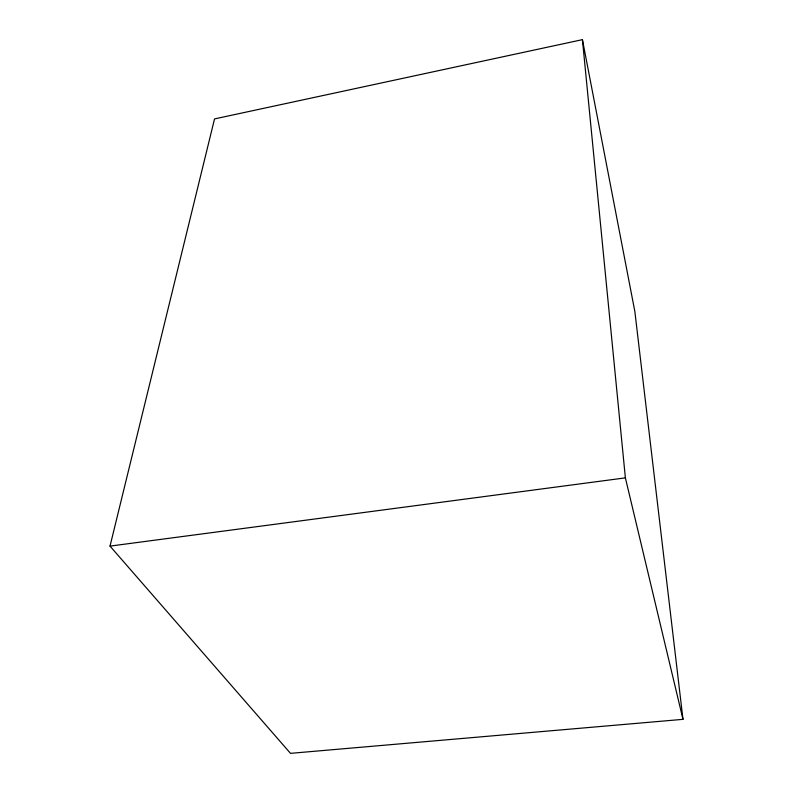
<?xml version="1.0" encoding="UTF-8"?>
<svg xmlns="http://www.w3.org/2000/svg" width="793" height="793" viewBox="0 0 793 793"><rect width="100%" height="100%" fill="white"/><g stroke="black" fill="none" stroke-linecap="round" stroke-linejoin="round"><path stroke-width="1.19" d="M110.019 546.109L214.536 118.91L582.429 39.65L634.856 311.5L682.981 719.34L290.496 753.35L110.019 546.109L625.38 477.872L682.981 719.34M582.429 39.65L625.38 477.872"/></g></svg>
